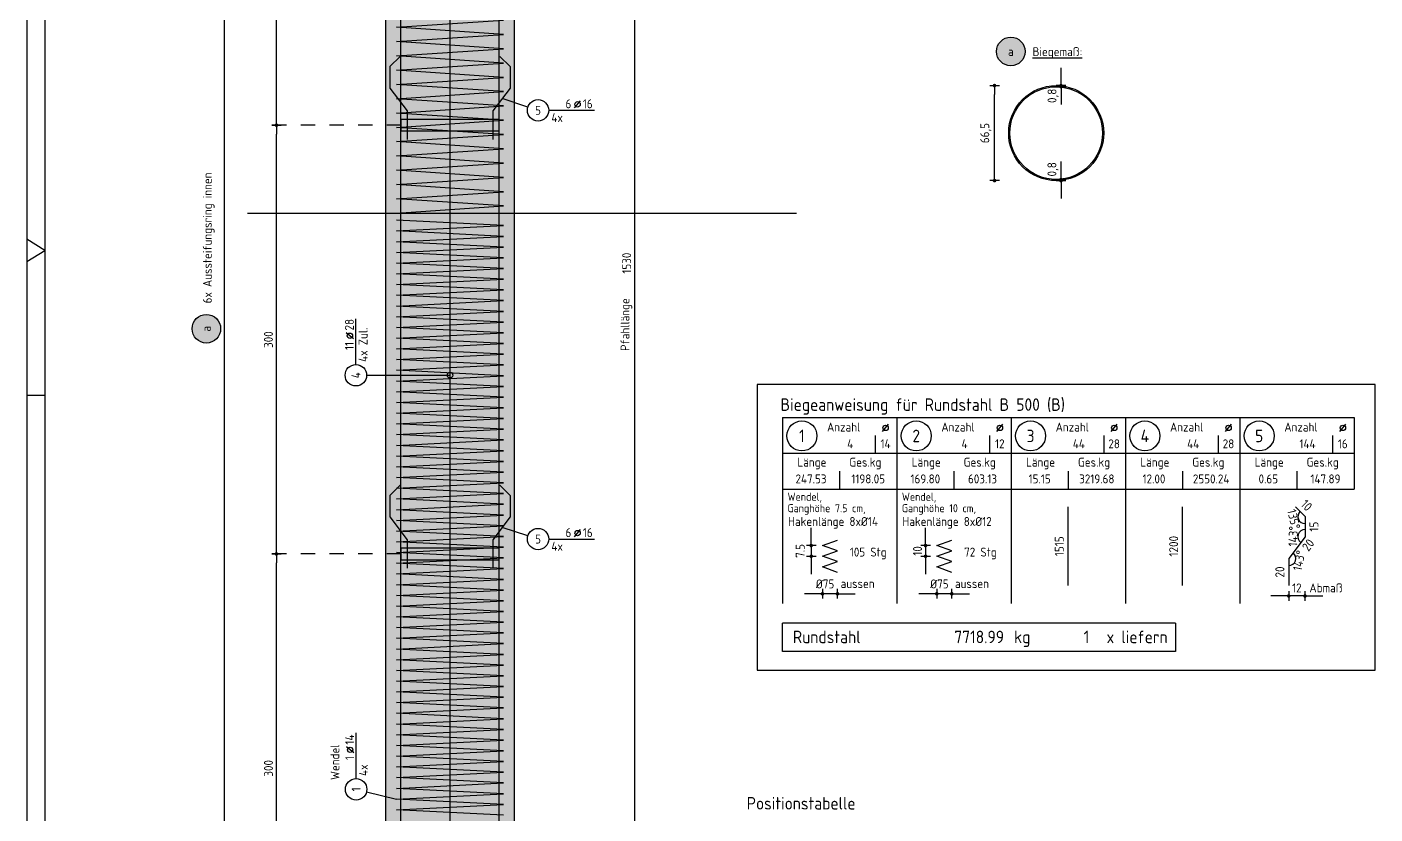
# Model space of a CAD drawing. Extents: x 20.9 to 41.2, y 12.6 to 33.7.
# Drawn here: x 20.87 to 30.3, y 19.22 to 24.72 of the extents above; entities that cross this region are included whole.
import ezdxf
from ezdxf.enums import TextEntityAlignment as Align

# ---------------------------------------------------------------- set-up
doc = ezdxf.new("R2010")
doc.units = 0
doc.header["$LTSCALE"] = 0.25
doc.linetypes.add('AUSGEZOGEN', pattern=[1000.01, 1000, 0.01])
doc.linetypes.add('DASHDOT2', pattern=[0.5, 0.25, -0.125, 0, -0.125])
for name, color, linetype in [('ACHSEN', 7, 'Continuous'), ('BETON', 7, 'Continuous'), ('grau_hell', 7, 'Continuous'), ('grau_mittel', 7, 'Continuous'), ('MASSE', 7, 'Continuous'), ('POS', 7, 'Continuous'), ('RAHMEN', 7, 'Continuous'), ('RND', 7, 'Continuous'), ('RND_BILD', 7, 'Continuous'), ('STAHL', 7, 'Continuous'), ('TEXT', 7, 'Continuous')]:
    doc.layers.add(name, color=color, linetype=linetype)
doc.layers.add('NOPLOT', color=7, linetype='Continuous', plot=False)
doc.styles.add('txt', font='isocp.shx')
doc.dimstyles.new('DOT_I', dxfattribs={"dimscale": 0.25, "dimtxt": 0.25, "dimasz": 0.25, "dimexe": 0.1, "dimexo": 0.3, "dimgap": 0.1, "dimtad": 1, "dimdec": 3, "dimzin": 3, "dimtxsty": 'txt', "dimblk": 'DOT', "dimblk1": 'DOT', "dimblk2": 'DOT', "dimsah": 1, "dimcen": 0.1, "dimse1": 1, "dimse2": 1, "dimazin": 0, "dimtfac": 1, "dimtdec": 4, "dimtix": 1, "dimtmove": 2, "dimatfit": 3, "dimfxl": 0, "dimtvp": 1, "dimtolj": 1, "dimtzin": 0, "dimarcsym": 0})

# ---------------------------------------------------------------- blocks, each defined once
blk = doc.blocks.new('DINA1')
at = {"layer": 'RAHMEN', "color": 5}
blk.add_line((2, 0.5), (83.6, 0.5), dxfattribs=at)
at = {"layer": 'RAHMEN', "color": 7, "linetype": 'Continuous'}
for p, q in [((42.05, 0.5), (41.74, 0)), ((42.36, 0), (42.05, 0.5))]:
    blk.add_line(p, q, dxfattribs=at)
at = {"layer": 'RAHMEN', "color": 7}
blk.add_line((46.1, 0), (46.1, 0.5), dxfattribs=at)
at = {"layer": 'RAHMEN'}
blk.add_line((0, 0), (84.1, 0), dxfattribs=at)
blk = doc.blocks.new('DOT')
at = {"layer": 'MASSE', "color": 7, "linetype": 'Continuous'}
for p, q in [((0, 0), (-1, 0)), ((0, 0.54), (0, -0.54))]:
    blk.add_line(p, q, dxfattribs=at)
at = {"layer": 'MASSE', "color": 7, "linetype": 'Continuous', "const_width": 0.2}
blk.add_lwpolyline([(-0.1, 0, 1), (0.1, 0, 1)], format="xyb", close=True, dxfattribs=at)
blk = doc.blocks.new('*D20')
at = {"layer": 'Defpoints', "color": 0, "linetype": 'AUSGEZOGEN', "transparency": 16777216}
for p in [(25.1193, 30.7202), (25.1193, 30.7202), (25.1193, 15.4202)]:
    blk.add_point(p, dxfattribs=at)
at = {"layer": 'MASSE', "color": 0, "linetype": 'AUSGEZOGEN', "lineweight": -2, "transparency": 16777216}
blk.add_line((25.1193, 15.4827), (25.1193, 30.6577), dxfattribs=at)
at = {"layer": 'MASSE', "color": 0, "linetype": 'AUSGEZOGEN', "lineweight": -2, "transparency": 16777216, "xscale": 0.0625, "yscale": 0.0625, "zscale": 0.0625}
for p, rotation in [((25.1193, 30.7202), 90), ((25.1193, 15.4202), 270)]:
    blk.add_blockref('DOT', p, dxfattribs=dict(at, rotation=rotation))
at = {"layer": 'MASSE', "color": 0, "linetype": 'AUSGEZOGEN', "transparency": 16777216, "insert": (25.0631, 23.0702), "char_height": 0.0625, "attachment_point": 5, "rotation": 90, "style": 'txt'}
blk.add_mtext('\\A1;1530', dxfattribs=at)
blk = doc.blocks.new('pos_ausz')
at = {"layer": 'grau_hell', "true_color": 0xfcfcfc}
blk.add_hatch(color=7, dxfattribs=at).paths.add_polyline_path([(-0.4, 0, 1), (0.4, 0, 1)])
at = {"layer": 'POS', "color": 1, "linetype": 'Continuous'}
blk.add_circle((0, 0), 0.4, dxfattribs=at)
at = {"layer": 'POS', "color": 7, "linetype": 'Continuous', "style": 'txt'}
blk.add_attdef('POSNAME', text='', height=0.25, dxfattribs=at).set_placement((0, 0), align=Align.MIDDLE)
blk.add_attdef('POSABM', (0.6, 0.05), '', height=0.25, dxfattribs=at)
blk = doc.blocks.new('*D31')
at = {"layer": 'Defpoints', "color": 0, "linetype": 'AUSGEZOGEN', "transparency": 16777216}
for p in [(22.6127, 21.0352), (22.6127, 21.0352), (22.6127, 18.0352)]:
    blk.add_point(p, dxfattribs=at)
at = {"layer": 'MASSE', "color": 0, "linetype": 'AUSGEZOGEN', "lineweight": -2, "transparency": 16777216}
blk.add_line((22.6127, 18.0977), (22.6127, 20.9727), dxfattribs=at)
at = {"layer": 'MASSE', "color": 0, "linetype": 'AUSGEZOGEN', "lineweight": -2, "transparency": 16777216, "xscale": 0.0625, "yscale": 0.0625, "zscale": 0.0625}
for p, rotation in [((22.6127, 21.0352), 90), ((22.6127, 18.0352), 270)]:
    blk.add_blockref('DOT', p, dxfattribs=dict(at, rotation=rotation))
at = {"layer": 'MASSE', "color": 0, "linetype": 'AUSGEZOGEN', "transparency": 16777216, "insert": (22.5564, 19.5352), "char_height": 0.0625, "attachment_point": 5, "rotation": 90, "style": 'txt'}
blk.add_mtext('\\A1;300', dxfattribs=at)
blk = doc.blocks.new('*D32')
at = {"layer": 'Defpoints', "color": 0, "linetype": 'AUSGEZOGEN', "transparency": 16777216}
for p in [(22.6127, 24.0352), (22.6127, 24.0352), (22.6127, 21.0352)]:
    blk.add_point(p, dxfattribs=at)
at = {"layer": 'MASSE', "color": 0, "linetype": 'AUSGEZOGEN', "lineweight": -2, "transparency": 16777216}
blk.add_line((22.6127, 21.0977), (22.6127, 23.9727), dxfattribs=at)
at = {"layer": 'MASSE', "color": 0, "linetype": 'AUSGEZOGEN', "lineweight": -2, "transparency": 16777216, "xscale": 0.0625, "yscale": 0.0625, "zscale": 0.0625}
for p, rotation in [((22.6127, 24.0352), 90), ((22.6127, 21.0352), 270)]:
    blk.add_blockref('DOT', p, dxfattribs=dict(at, rotation=rotation))
at = {"layer": 'MASSE', "color": 0, "linetype": 'AUSGEZOGEN', "transparency": 16777216, "insert": (22.5564, 22.5352), "char_height": 0.0625, "attachment_point": 5, "rotation": 90, "style": 'txt'}
blk.add_mtext('\\A1;300', dxfattribs=at)
blk = doc.blocks.new('*D33')
at = {"layer": 'Defpoints', "color": 0, "linetype": 'AUSGEZOGEN', "transparency": 16777216}
for p in [(22.6127, 27.0352), (22.6127, 27.0352), (22.6127, 24.0352)]:
    blk.add_point(p, dxfattribs=at)
at = {"layer": 'MASSE', "color": 0, "linetype": 'AUSGEZOGEN', "lineweight": -2, "transparency": 16777216}
blk.add_line((22.6127, 24.0977), (22.6127, 26.9727), dxfattribs=at)
at = {"layer": 'MASSE', "color": 0, "linetype": 'AUSGEZOGEN', "lineweight": -2, "transparency": 16777216, "xscale": 0.0625, "yscale": 0.0625, "zscale": 0.0625}
for p, rotation in [((22.6127, 27.0352), 90), ((22.6127, 24.0352), 270)]:
    blk.add_blockref('DOT', p, dxfattribs=dict(at, rotation=rotation))
at = {"layer": 'MASSE', "color": 0, "linetype": 'AUSGEZOGEN', "transparency": 16777216, "insert": (22.5564, 25.5352), "char_height": 0.0625, "attachment_point": 5, "rotation": 90, "style": 'txt'}
blk.add_mtext('\\A1;300', dxfattribs=at)
blk = doc.blocks.new('RND_LEI')
at = {"layer": 'RND', "color": 7, "linetype": 'Continuous'}
blk.add_line((1.022, 0.066), (1.19, 0.27), dxfattribs=at)
for centre, radius in [((0, 0), 0.3), ((1.106, 0.168), 0.075)]:
    blk.add_circle(centre, radius, dxfattribs=at)
at = {"layer": 'RND', "color": 7, "linetype": 'Continuous', "style": 'txt'}
blk.add_attdef('POSL', text='', height=0.25, dxfattribs=at).set_placement((0, 0), align=Align.MIDDLE)
blk.add_attdef('ANZ', text='', height=0.25, dxfattribs=at).set_placement((0.931, 0.057), align=Align.RIGHT)
for tag, p in [('DUM', (1.253, 0.057)), ('ABSTD', (1.674, 0.057)), ('POSTXT', (0.374, -0.327))]:
    blk.add_attdef(tag, p, '', height=0.25, dxfattribs=at)
blk = doc.blocks.new('*D40')
at = {"layer": 'Defpoints', "color": 0, "linetype": 'AUSGEZOGEN', "transparency": 16777216}
for p in [(28.1025, 24.3125), (28.1025, 24.3125), (28.1025, 24.3045)]:
    blk.add_point(p, dxfattribs=at)
at = {"layer": 'MASSE', "color": 0, "linetype": 'AUSGEZOGEN', "lineweight": -2, "transparency": 16777216}
for p, q in [((28.1025, 24.375), (28.1025, 24.4375)), ((28.1025, 24.3045), (28.1025, 24.3125)), ((28.1025, 24.242), (28.1025, 24.1795))]:
    blk.add_line(p, q, dxfattribs=at)
at = {"layer": 'MASSE', "color": 0, "linetype": 'AUSGEZOGEN', "lineweight": -2, "transparency": 16777216, "xscale": 0.0625, "yscale": 0.0625, "zscale": 0.0625}
for p, rotation in [((28.1025, 24.3125), 270), ((28.1025, 24.3045), 90)]:
    blk.add_blockref('DOT', p, dxfattribs=dict(at, rotation=rotation))
at = {"layer": 'MASSE', "color": 0, "linetype": 'AUSGEZOGEN', "transparency": 16777216, "insert": (28.0469, 24.2407), "char_height": 0.0625, "attachment_point": 5, "rotation": 90, "style": 'txt'}
blk.add_mtext('\\A1;0,8', dxfattribs=at)
blk = doc.blocks.new('*D41')
at = {"layer": 'Defpoints', "color": 0, "linetype": 'AUSGEZOGEN', "transparency": 16777216}
for p in [(28.1025, 23.6555), (28.1025, 23.6555), (28.1025, 23.6475)]:
    blk.add_point(p, dxfattribs=at)
at = {"layer": 'MASSE', "color": 0, "linetype": 'AUSGEZOGEN', "lineweight": -2, "transparency": 16777216}
for p, q in [((28.1025, 23.718), (28.1025, 23.7805)), ((28.1025, 23.6475), (28.1025, 23.6555)), ((28.1025, 23.585), (28.1025, 23.5225))]:
    blk.add_line(p, q, dxfattribs=at)
at = {"layer": 'MASSE', "color": 0, "linetype": 'AUSGEZOGEN', "lineweight": -2, "transparency": 16777216, "xscale": 0.0625, "yscale": 0.0625, "zscale": 0.0625}
for p, rotation in [((28.1025, 23.6555), 270), ((28.1025, 23.6475), 90)]:
    blk.add_blockref('DOT', p, dxfattribs=dict(at, rotation=rotation))
at = {"layer": 'MASSE', "color": 0, "linetype": 'AUSGEZOGEN', "transparency": 16777216, "insert": (28.0462, 23.7267), "char_height": 0.0625, "attachment_point": 5, "rotation": 90, "style": 'txt'}
blk.add_mtext('\\A1;0,8', dxfattribs=at)
blk = doc.blocks.new('*D42')
at = {"layer": 'Defpoints', "color": 0, "linetype": 'AUSGEZOGEN', "transparency": 16777216}
for p in [(27.6373, 24.3125), (27.6373, 24.3125), (27.6373, 23.6475)]:
    blk.add_point(p, dxfattribs=at)
at = {"layer": 'MASSE', "color": 0, "linetype": 'AUSGEZOGEN', "lineweight": -2, "transparency": 16777216}
blk.add_line((27.6373, 23.71), (27.6373, 24.25), dxfattribs=at)
at = {"layer": 'MASSE', "color": 0, "linetype": 'AUSGEZOGEN', "lineweight": -2, "transparency": 16777216, "xscale": 0.0625, "yscale": 0.0625, "zscale": 0.0625}
for p, rotation in [((27.6373, 24.3125), 90), ((27.6373, 23.6475), 270)]:
    blk.add_blockref('DOT', p, dxfattribs=dict(at, rotation=rotation))
at = {"layer": 'MASSE', "color": 0, "linetype": 'AUSGEZOGEN', "transparency": 16777216, "insert": (27.5764, 23.98), "char_height": 0.0625, "attachment_point": 5, "rotation": 90, "style": 'txt'}
blk.add_mtext('\\A1;66,5', dxfattribs=at)
blk = doc.blocks.new('*D46')
at = {"layer": 'Defpoints', "color": 0, "linetype": 'AUSGEZOGEN', "transparency": 16777216}
for p in [(26.4329, 20.7567), (26.4329, 20.7567), (26.5379, 20.7567)]:
    blk.add_point(p, dxfattribs=at)
at = {"layer": 'MASSE', "color": 0, "linetype": 'AUSGEZOGEN', "lineweight": -2, "transparency": 16777216}
for p, q in [((26.3704, 20.7567), (26.3079, 20.7567)), ((26.5379, 20.7567), (26.4329, 20.7567)), ((26.6004, 20.7567), (26.6629, 20.7567))]:
    blk.add_line(p, q, dxfattribs=at)
at = {"layer": 'MASSE', "color": 0, "linetype": 'AUSGEZOGEN', "lineweight": -2, "transparency": 16777216, "xscale": 0.0625, "yscale": 0.0625, "zscale": 0.0625}
blk.add_blockref('DOT', (26.4329, 20.7567), dxfattribs=at)
at = {"layer": 'MASSE', "color": 0, "linetype": 'AUSGEZOGEN', "lineweight": -2, "transparency": 16777216, "xscale": 0.0625, "yscale": 0.0625, "zscale": 0.0625, "rotation": 180}
blk.add_blockref('DOT', (26.5379, 20.7567), dxfattribs=at)
at = {"layer": 'MASSE', "color": 0, "linetype": 'AUSGEZOGEN', "transparency": 16777216, "insert": (26.4515, 20.8254), "char_height": 0.0625, "attachment_point": 5, "style": 'txt'}
blk.add_mtext('\\A1;%%C75', dxfattribs=at)
blk = doc.blocks.new('*D47')
at = {"layer": 'Defpoints', "color": 0, "linetype": 'AUSGEZOGEN', "transparency": 16777216}
for p in [(26.3547, 21.0941), (26.3547, 21.0191), (26.3547, 21.0191)]:
    blk.add_point(p, dxfattribs=at)
at = {"layer": 'MASSE', "color": 0, "linetype": 'AUSGEZOGEN', "lineweight": -2, "transparency": 16777216}
for p, q in [((26.3547, 21.1566), (26.3547, 21.2191)), ((26.3547, 21.0941), (26.3547, 21.0191)), ((26.3547, 20.9566), (26.3547, 20.8941))]:
    blk.add_line(p, q, dxfattribs=at)
at = {"layer": 'MASSE', "color": 0, "linetype": 'AUSGEZOGEN', "lineweight": -2, "transparency": 16777216, "xscale": 0.0625, "yscale": 0.0625, "zscale": 0.0625}
for p, rotation in [((26.3547, 21.0941), 270), ((26.3547, 21.0191), 90)]:
    blk.add_blockref('DOT', p, dxfattribs=dict(at, rotation=rotation))
at = {"layer": 'MASSE', "color": 0, "linetype": 'AUSGEZOGEN', "transparency": 16777216, "insert": (26.2775, 21.0566), "char_height": 0.0625, "attachment_point": 5, "rotation": 90, "style": 'txt'}
blk.add_mtext('\\A1;7.5', dxfattribs=at)
blk = doc.blocks.new('*D48')
at = {"layer": 'Defpoints', "color": 0, "linetype": 'AUSGEZOGEN', "transparency": 16777216}
for p in [(27.2329, 20.7567), (27.2329, 20.7567), (27.3379, 20.7567)]:
    blk.add_point(p, dxfattribs=at)
at = {"layer": 'MASSE', "color": 0, "linetype": 'AUSGEZOGEN', "lineweight": -2, "transparency": 16777216}
for p, q in [((27.1704, 20.7567), (27.1079, 20.7567)), ((27.3379, 20.7567), (27.2329, 20.7567)), ((27.4004, 20.7567), (27.4629, 20.7567))]:
    blk.add_line(p, q, dxfattribs=at)
at = {"layer": 'MASSE', "color": 0, "linetype": 'AUSGEZOGEN', "lineweight": -2, "transparency": 16777216, "xscale": 0.0625, "yscale": 0.0625, "zscale": 0.0625}
blk.add_blockref('DOT', (27.2329, 20.7567), dxfattribs=at)
at = {"layer": 'MASSE', "color": 0, "linetype": 'AUSGEZOGEN', "lineweight": -2, "transparency": 16777216, "xscale": 0.0625, "yscale": 0.0625, "zscale": 0.0625, "rotation": 180}
blk.add_blockref('DOT', (27.3379, 20.7567), dxfattribs=at)
at = {"layer": 'MASSE', "color": 0, "linetype": 'AUSGEZOGEN', "transparency": 16777216, "insert": (27.2515, 20.8254), "char_height": 0.0625, "attachment_point": 5, "style": 'txt'}
blk.add_mtext('\\A1;%%C75', dxfattribs=at)
blk = doc.blocks.new('*D49')
at = {"layer": 'Defpoints', "color": 0, "linetype": 'AUSGEZOGEN', "transparency": 16777216}
for p in [(27.1547, 21.0941), (27.1547, 21.0191), (27.1547, 21.0191)]:
    blk.add_point(p, dxfattribs=at)
at = {"layer": 'MASSE', "color": 0, "linetype": 'AUSGEZOGEN', "lineweight": -2, "transparency": 16777216}
for p, q in [((27.1547, 21.1566), (27.1547, 21.2191)), ((27.1547, 21.0941), (27.1547, 21.0191)), ((27.1547, 20.9566), (27.1547, 20.8941))]:
    blk.add_line(p, q, dxfattribs=at)
at = {"layer": 'MASSE', "color": 0, "linetype": 'AUSGEZOGEN', "lineweight": -2, "transparency": 16777216, "xscale": 0.0625, "yscale": 0.0625, "zscale": 0.0625}
for p, rotation in [((27.1547, 21.0941), 270), ((27.1547, 21.0191), 90)]:
    blk.add_blockref('DOT', p, dxfattribs=dict(at, rotation=rotation))
at = {"layer": 'MASSE', "color": 0, "linetype": 'AUSGEZOGEN', "transparency": 16777216, "insert": (27.0985, 21.0566), "char_height": 0.0625, "attachment_point": 5, "rotation": 90, "style": 'txt'}
blk.add_mtext('\\A1;10', dxfattribs=at)
blk = doc.blocks.new('*D50')
at = {"layer": 'Defpoints', "color": 0, "linetype": 'AUSGEZOGEN', "transparency": 16777216}
for p in [(29.7765, 21.331), (29.7746, 21.2622), (29.81, 21.2975), (29.81, 21.2265)]:
    blk.add_point(p, dxfattribs=at)
at = {"layer": 'RND_BILD', "color": 0, "linetype": 'AUSGEZOGEN', "lineweight": -2, "transparency": 16777216}
blk.add_arc((29.81, 21.2975), 0.05, 135, 270, dxfattribs=at)
at = {"layer": 'RND_BILD', "color": 0, "linetype": 'AUSGEZOGEN', "transparency": 16777216, "insert": (29.7313, 21.2787), "char_height": 0.0625, "attachment_point": 5, "rotation": 283.4686, "style": 'txt'}
blk.add_mtext('\\A1;135°', dxfattribs=at)
blk = doc.blocks.new('*D51')
at = {"layer": 'Defpoints', "color": 0, "linetype": 'AUSGEZOGEN', "transparency": 16777216}
for p in [(29.81, 21.2265), (29.773, 21.1891), (29.81, 21.1555), (29.7531, 21.0797)]:
    blk.add_point(p, dxfattribs=at)
at = {"layer": 'RND_BILD', "color": 0, "linetype": 'AUSGEZOGEN', "lineweight": -2, "transparency": 16777216}
blk.add_arc((29.81, 21.1555), 0.05, 90, 233.1301, dxfattribs=at)
at = {"layer": 'RND_BILD', "color": 0, "linetype": 'AUSGEZOGEN', "transparency": 16777216, "insert": (29.7271, 21.1589), "char_height": 0.0625, "attachment_point": 5, "rotation": 87.60721, "style": 'txt'}
blk.add_mtext('\\A1;143°', dxfattribs=at)
blk = doc.blocks.new('*D52')
at = {"layer": 'Defpoints', "color": 0, "linetype": 'AUSGEZOGEN', "transparency": 16777216}
for p in [(29.7531, 21.0797), (29.6963, 21.0039), (29.7333, 20.9703), (29.6963, 20.9092)]:
    blk.add_point(p, dxfattribs=at)
at = {"layer": 'RND_BILD', "color": 0, "linetype": 'AUSGEZOGEN', "lineweight": -2, "transparency": 16777216}
blk.add_arc((29.6963, 21.0039), 0.05, 270, 53.1301, dxfattribs=at)
at = {"layer": 'RND_BILD', "color": 0, "linetype": 'AUSGEZOGEN', "transparency": 16777216, "insert": (29.7684, 20.9891), "char_height": 0.0625, "attachment_point": 5, "rotation": 78.39809, "style": 'txt'}
blk.add_mtext('\\A1;143°', dxfattribs=at)
blk = doc.blocks.new('*D53')
at = {"layer": 'Defpoints', "color": 0, "linetype": 'AUSGEZOGEN', "transparency": 16777216}
for p in [(29.6963, 20.7414), (29.6963, 20.7414), (29.81, 20.7414)]:
    blk.add_point(p, dxfattribs=at)
at = {"layer": 'MASSE', "color": 0, "linetype": 'AUSGEZOGEN', "lineweight": -2, "transparency": 16777216}
for p, q in [((29.6338, 20.7414), (29.5713, 20.7414)), ((29.81, 20.7414), (29.6963, 20.7414)), ((29.8725, 20.7414), (29.935, 20.7414))]:
    blk.add_line(p, q, dxfattribs=at)
at = {"layer": 'MASSE', "color": 0, "linetype": 'AUSGEZOGEN', "lineweight": -2, "transparency": 16777216, "xscale": 0.0625, "yscale": 0.0625, "zscale": 0.0625}
blk.add_blockref('DOT', (29.6963, 20.7414), dxfattribs=at)
at = {"layer": 'MASSE', "color": 0, "linetype": 'AUSGEZOGEN', "lineweight": -2, "transparency": 16777216, "xscale": 0.0625, "yscale": 0.0625, "zscale": 0.0625, "rotation": 180}
blk.add_blockref('DOT', (29.81, 20.7414), dxfattribs=at)
at = {"layer": 'MASSE', "color": 0, "linetype": 'AUSGEZOGEN', "transparency": 16777216, "insert": (29.7531, 20.7977), "char_height": 0.0625, "attachment_point": 5, "style": 'txt'}
blk.add_mtext('\\A1;12', dxfattribs=at)
blk = doc.blocks.new('RND_LIS2')
at = {"layer": 'RND', "color": 3, "linetype": 'Continuous'}
for p, q in [((0, 0), (0, -5.2)), ((0, 0), (3.2, 0)), ((3.2, 0), (3.2, -2)), ((2.6, -0.503), (2.6, -1)), ((0, -1), (3.2, -1)), ((1.6, -1.503), (1.6, -2)), ((0, -2), (3.2, -2))]:
    blk.add_line(p, q, dxfattribs=at)
at = {"layer": 'RND', "color": 7, "linetype": 'Continuous'}
blk.add_line((2.805, -0.39), (2.973, -0.186), dxfattribs=at)
at = {"layer": 'RND', "color": 1, "linetype": 'Continuous'}
blk.add_circle((0.545, -0.513), 0.42, dxfattribs=at)
at = {"layer": 'RND', "color": 7, "linetype": 'Continuous'}
blk.add_circle((2.889, -0.288), 0.075, dxfattribs=at)
at = {"layer": 'RND', "color": 7, "linetype": 'Continuous', "style": 'txt'}
for s, p in [('Anzahl', (1.249, -0.391)), ('Länge', (0.42, -1.373)), ('Ges.kg', (1.872, -1.373))]:
    blk.add_text(s, height=0.25, dxfattribs=at).set_placement(p)
at = {"layer": 'RND', "color": 1, "linetype": 'Continuous', "style": 'txt'}
blk.add_attdef('POS1', text='', height=0.35, dxfattribs=at).set_placement((0.545, -0.513), align=Align.MIDDLE)
at = {"layer": 'RND', "color": 7, "linetype": 'Continuous', "style": 'txt'}
for tag, p in [('STK1', (1.897, -0.859)), ('DS1', (2.885, -0.859)), ('LANG1', (0.8, -1.841)), ('GEW', (2.4, -1.841))]:
    blk.add_attdef(tag, text='', height=0.25, dxfattribs=at).set_placement(p, align=Align.CENTER)
blk = doc.blocks.new('RND_SUM')
at = {"layer": 'RND', "color": 5, "linetype": 'Continuous'}
for p, q in [((0, 0), (0, 0.8)), ((11, 0.8), (0, 0.8)), ((11, 0.8), (11, 0)), ((11, 0), (0, 0))]:
    blk.add_line(p, q, dxfattribs=at)
at = {"layer": 'RND', "color": 1, "linetype": 'Continuous', "style": 'txt'}
for s, p in [('Rundstahl', (0.292, 0.235)), ('kg', (6.483, 0.235))]:
    blk.add_text(s, height=0.35, dxfattribs=at).set_placement(p)
blk.add_text('x liefern', height=0.35, dxfattribs=at).set_placement((10.784, 0.235), align=Align.RIGHT)
for tag, p in [('RND-S', (6.203, 0.235)), ('RND-Z', (8.59, 0.235))]:
    blk.add_attdef(tag, text='', height=0.35, dxfattribs=at).set_placement(p, align=Align.RIGHT)

msp = doc.modelspace()

# ---------------------------------------------------------------- hatches: boundary and pattern name
at = {"layer": 'grau_mittel'}
msp.add_hatch(color=61, dxfattribs=at).paths.add_polyline_path([(23.3769, 15.4202), (24.2769, 15.4202), (24.2769, 30.7202), (23.3769, 30.7202)])

# ---------------------------------------------------------------- linework, layer by layer
at = {"layer": 'ACHSEN', "color": 102, "linetype": 'DASHDOT2'}
for p, q in [((23.4839, 24.0352), (22.6127, 24.0352)), ((23.4839, 21.0352), (22.6127, 21.0352))]:
    msp.add_line(p, q, dxfattribs=at)
at = {"layer": 'BETON', "color": 6, "linetype": 'AUSGEZOGEN'}
for p, q in [((23.3769, 15.4202), (23.3769, 30.7202)), ((24.2769, 30.7202), (24.2769, 15.4202))]:
    msp.add_line(p, q, dxfattribs=at)
at = {"layer": 'NOPLOT', "color": 191, "linetype": 'AUSGEZOGEN'}
msp.add_line((22.4103, 23.4202), (26.2508, 23.4202), dxfattribs=at)
at = {"layer": 'POS', "color": 1, "linetype": 'AUSGEZOGEN'}
for centre in [(27.7513, 24.5511), (22.1219, 22.611)]:
    msp.add_circle(centre, 0.1, dxfattribs=at)
at = {"layer": 'RND', "color": 102, "linetype": 'AUSGEZOGEN'}
for p, q in [((24.3715, 24.1619), (24.1916, 24.2215)), ((23.2432, 22.2858), (23.8269, 22.2858)), ((24.3715, 21.1619), (24.1916, 21.2215)), ((23.2431, 19.3708), (23.4519, 19.3202))]:
    msp.add_line(p, q, dxfattribs=at)
at = {"layer": 'RND', "color": 7, "linetype": 'AUSGEZOGEN'}
for p, q in [((24.5181, 24.1394), (24.8381, 24.1394)), ((23.1682, 22.3608), (23.1682, 22.6808)), ((24.5181, 21.1394), (24.8381, 21.1394)), ((23.1702, 19.4634), (23.1702, 19.7834))]:
    msp.add_line(p, q, dxfattribs=at)
at = {"layer": 'RND', "color": 1, "linetype": 'AUSGEZOGEN'}
for p, q in [((26.4329, 21.0941), (26.5379, 21.1316)), ((27.2329, 21.0941), (27.3379, 21.1316)), ((26.5379, 21.0566), (26.4329, 21.0941)), ((26.4329, 21.0191), (26.5379, 21.0566)), ((27.3379, 21.0566), (27.2329, 21.0941)), ((27.2329, 21.0191), (27.3379, 21.0566)), ((26.5379, 20.9816), (26.4329, 21.0191)), ((26.4329, 20.9441), (26.5379, 20.9816)), ((26.5379, 20.9066), (26.4329, 20.9441)), ((27.3379, 20.9816), (27.2329, 21.0191)), ((27.2329, 20.9441), (27.3379, 20.9816)), ((27.3379, 20.9066), (27.2329, 20.9441))]:
    msp.add_line(p, q, dxfattribs=at)
at = {"layer": 'RND', "color": 102, "linetype": 'AUSGEZOGEN'}
msp.add_lwpolyline([(22.2488, 15.4202), (22.2488, 30.7202)], dxfattribs=at)
at = {"layer": 'RND', "color": 1, "linetype": 'AUSGEZOGEN'}
for points in [[(23.4839, 15.4952), (23.4839, 30.6452)], [(24.1699, 15.4952), (24.1699, 30.6452)], [(23.8269, 15.4952), (23.8269, 27.4952)], [(23.4519, 23.4202), (24.2019, 23.4702), (23.4519, 23.5202), (24.2019, 23.5702), (23.4519, 23.6202), (24.2019, 23.6702), (23.4519, 23.7202), (24.2019, 23.7702), (23.4519, 23.8202), (24.2019, 23.8702), (23.4519, 23.9202), (24.2019, 23.9702), (23.4519, 24.0202), (24.2019, 24.0702), (23.4519, 24.1202), (24.2019, 24.1702), (23.4519, 24.2202), (24.2019, 24.2702), (23.4519, 24.3202), (24.2019, 24.3702), (23.4519, 24.4202), (24.2019, 24.4702), (23.4519, 24.5202), (24.2019, 24.5702), (23.4519, 24.6202), (24.2019, 24.6702), (23.4519, 24.7202), (24.2019, 24.7702)], [(23.4776, 24.5159), (23.4069, 24.4452), (23.4069, 24.2952), (23.5269, 24.1352), (23.5269, 23.9352)], [(24.1762, 24.5159), (24.2469, 24.4452), (24.2469, 24.2952), (24.1269, 24.1352), (24.1269, 23.9352)], [(24.2019, 19.2077), (23.4519, 19.2452), (24.2019, 19.2827), (23.4519, 19.3202), (24.2019, 19.3577), (23.4519, 19.3952), (24.2019, 19.4327), (23.4519, 19.4702), (24.2019, 19.5077), (23.4519, 19.5452), (24.2019, 19.5827), (23.4519, 19.6202), (24.2019, 19.6577), (23.4519, 19.6952), (24.2019, 19.7327), (23.4519, 19.7702), (24.2019, 19.8077), (23.4519, 19.8452), (24.2019, 19.8827), (23.4519, 19.9202), (24.2019, 19.9577), (23.4519, 19.9952), (24.2019, 20.0327), (23.4519, 20.0702), (24.2019, 20.1077), (23.4519, 20.1452), (24.2019, 20.1827), (23.4519, 20.2202), (24.2019, 20.2577), (23.4519, 20.2952), (24.2019, 20.3327), (23.4519, 20.3702), (24.2019, 20.4077), (23.4519, 20.4452), (24.2019, 20.4827), (23.4519, 20.5202), (24.2019, 20.5577), (23.4519, 20.5952), (24.2019, 20.6327), (23.4519, 20.6702), (24.2019, 20.7077), (23.4519, 20.7452), (24.2019, 20.7827), (23.4519, 20.8202), (24.2019, 20.8577), (23.4519, 20.8952), (24.2019, 20.9327), (23.4519, 20.9702), (24.2019, 21.0077), (23.4519, 21.0452), (24.2019, 21.0827), (23.4519, 21.1202), (24.2019, 21.1577), (23.4519, 21.1952), (24.2019, 21.2327), (23.4519, 21.2702), (24.2019, 21.3077), (23.4519, 21.3452), (24.2019, 21.3827), (23.4519, 21.4202), (24.2019, 21.4577), (23.4519, 21.4952), (24.2019, 21.5327), (23.4519, 21.5702), (24.2019, 21.6077), (23.4519, 21.6452), (24.2019, 21.6827), (23.4519, 21.7202), (24.2019, 21.7577), (23.4519, 21.7952), (24.2019, 21.8327), (23.4519, 21.8702), (24.2019, 21.9077), (23.4519, 21.9452), (24.2019, 21.9827), (23.4519, 22.0202), (24.2019, 22.0577), (23.4519, 22.0952), (24.2019, 22.1327), (23.4519, 22.1702), (24.2019, 22.2077), (23.4519, 22.2452), (24.2019, 22.2827), (23.4519, 22.3202), (24.2019, 22.3577), (23.4519, 22.3952), (24.2019, 22.4327), (23.4519, 22.4702), (24.2019, 22.5077), (23.4519, 22.5452), (24.2019, 22.5827), (23.4519, 22.6202), (24.2019, 22.6577), (23.4519, 22.6952), (24.2019, 22.7327), (23.4519, 22.7702), (24.2019, 22.8077), (23.4519, 22.8452), (24.2019, 22.8827), (23.4519, 22.9202), (24.2019, 22.9577), (23.4519, 22.9952), (24.2019, 23.0327), (23.4519, 23.0702), (24.2019, 23.1077), (23.4519, 23.1452), (24.2019, 23.1827), (23.4519, 23.2202), (24.2019, 23.2577), (23.4519, 23.2952), (24.2019, 23.3327), (23.4519, 23.3702)], [(23.4776, 21.5159), (23.4069, 21.4452), (23.4069, 21.2952), (23.5269, 21.1352), (23.5269, 20.9352)], [(24.1762, 21.5159), (24.2469, 21.4452), (24.2469, 21.2952), (24.1269, 21.1352), (24.1269, 20.9352)]]:
    msp.add_lwpolyline(points, dxfattribs=at)
at = {"layer": 'RND', "color": 7, "linetype": 'AUSGEZOGEN'}
msp.add_circle((23.8269, 22.2858), 0.02, dxfattribs=at)
at = {"layer": 'RND_BILD', "color": 1, "linetype": 'AUSGEZOGEN'}
for points in [[(28.1531, 20.8145), (28.1531, 21.3645)], [(28.9531, 20.8145), (28.9531, 21.3645)], [(29.743, 21.3645), (29.81, 21.2975), (29.81, 21.1555), (29.6963, 21.0039), (29.6963, 20.8145)]]:
    msp.add_lwpolyline(points, dxfattribs=at)
at = {"layer": 'STAHL', "color": 102, "linetype": 'AUSGEZOGEN'}
for points in [[(23.4839, 23.9952), (24.1699, 23.9952), (24.1699, 24.0752), (23.4839, 24.0752)], [(23.4839, 20.9952), (24.1699, 20.9952), (24.1699, 21.0752), (23.4839, 21.0752)]]:
    msp.add_lwpolyline(points, close=True, dxfattribs=at)
for radius in [0.3325, 0.3245]:
    msp.add_circle((28.0688, 23.98), radius, dxfattribs=at)
at = {"layer": 'TEXT', "color": 1, "linetype": 'AUSGEZOGEN'}
msp.add_lwpolyline([(25.9766, 20.2222), (30.3, 20.2222), (30.3, 22.2214), (25.9766, 22.2214)], close=True, dxfattribs=at)

# ---------------------------------------------------------------- block references
at = {"layer": 'POS', "color": 7, "linetype": 'AUSGEZOGEN', "xscale": 0.25, "yscale": 0.25, "zscale": 0.25}
msp.add_blockref('pos_ausz', (27.7513, 24.5511), dxfattribs=at).add_auto_attribs({'POSNAME': 'a'})
at = {"layer": 'POS', "color": 7, "linetype": 'AUSGEZOGEN', "xscale": 0.25, "yscale": 0.25, "zscale": 0.25, "rotation": 90}
msp.add_blockref('pos_ausz', (22.1219, 22.611), dxfattribs=at).add_auto_attribs({'POSNAME': 'a'})
at = {"layer": 'RAHMEN', "xscale": 0.25, "yscale": 0.25, "zscale": 0.25, "rotation": 270}
msp.add_blockref('DINA1', (20.8666, 33.6718), dxfattribs=at)
at = {"layer": 'RND', "color": 7, "linetype": 'AUSGEZOGEN', "xscale": 0.25, "yscale": 0.25, "zscale": 0.25}
for p in [(24.4431, 24.1394), (24.4431, 21.1394)]:
    msp.add_blockref('RND_LEI', p, dxfattribs=at).add_auto_attribs({'POSL': '5', 'DUM': '16', 'ANZ': '6', 'POSTXT': '4x'})
at = {"layer": 'RND', "color": 7, "linetype": 'AUSGEZOGEN', "xscale": 0.25, "yscale": 0.25, "zscale": 0.25, "rotation": 90}
for p, values in [((23.1682, 22.2858), {'POSL': '4', 'DUM': '28', 'ANZ': '11', 'POSTXT': '4x Zul.'}), ((23.1702, 19.3884), {'POSL': '1', 'DUM': '14', 'ANZ': '1', 'POSTXT': '4x'})]:
    msp.add_blockref('RND_LEI', p, dxfattribs=at).add_auto_attribs(values)
at = {"layer": 'RND_BILD', "color": 6, "linetype": 'AUSGEZOGEN', "xscale": 0.25, "yscale": 0.25, "zscale": 0.25}
msp.add_blockref('RND_LIS2', (26.1531, 21.9895), dxfattribs=at).add_auto_attribs({'POS1': '1', 'STK1': '4', 'DS1': '14', 'LANG1': '247.53', 'GEW': '1198.05'})
at = {"layer": 'RND_BILD', "color": 7, "linetype": 'AUSGEZOGEN', "xscale": 0.25, "yscale": 0.25, "zscale": 0.25}
for name, p, values in [('RND_LIS2', (26.9531, 21.9895), {'POS1': '2', 'STK1': '4', 'DS1': '12', 'LANG1': '169.80', 'GEW': '603.13'}), ('RND_LIS2', (27.7531, 21.9895), {'POS1': '3', 'STK1': '44', 'DS1': '28', 'LANG1': '15.15', 'GEW': '3219.68'}), ('RND_LIS2', (28.5531, 21.9895), {'POS1': '4', 'STK1': '44', 'DS1': '28', 'LANG1': '12.00', 'GEW': '2550.24'}), ('RND_LIS2', (29.3531, 21.9895), {'POS1': '5', 'STK1': '144', 'DS1': '16', 'LANG1': '0.65', 'GEW': '147.89'}), ('RND_SUM', (26.1531, 20.3522), {'RND-S': '7718.99', 'RND-Z': '1'})]:
    msp.add_blockref(name, p, dxfattribs=at).add_auto_attribs(values)

# ---------------------------------------------------------------- texts
at = {"layer": 'RND', "color": 7, "linetype": 'AUSGEZOGEN', "style": 'txt'}
for s, p in [('Wendel, ', (26.1888, 21.4075)), ('Wendel, ', (26.9888, 21.4075)), ('Ganghöhe 7.5 cm,', (26.1888, 21.3273)), ('Ganghöhe 10 cm,', (26.9888, 21.3273))]:
    msp.add_text(s, height=0.05625, dxfattribs=at).set_placement(p)
at = {"layer": 'RND_BILD', "color": 7, "linetype": 'AUSGEZOGEN', "style": 'txt'}
for s, rotation, p in [('10', 315, (29.8207, 21.3752)), ('15', 90, (29.8725, 21.2265)), ('1515', 90, (28.0906, 21.0895)), ('1200', 90, (28.8906, 21.0895)), ('20', 53.1301, (29.832, 21.0978)), ('20', 90, (29.6338, 20.9092))]:
    msp.add_text(s, height=0.063, rotation=rotation, dxfattribs=at).set_placement(p, align=Align.MIDDLE)
for s, p in [('Hakenlänge 8x%%C14', (26.1921, 21.2311)), ('Hakenlänge 8x%%C12', (26.9921, 21.2311)), ('105 Stg', (26.6247, 21.0171)), ('72 Stg', (27.4247, 21.0171))]:
    msp.add_text(s, height=0.0625, dxfattribs=at).set_placement(p)
at = {"layer": 'TEXT', "color": 7, "linetype": 'AUSGEZOGEN', "style": 'txt'}
for s, p in [('%%UBiegemaß:', (27.9038, 24.5186)), ('aussen', (26.5603, 20.7968)), ('aussen', (27.3603, 20.7968)), ('Abmaß', (29.8409, 20.7666))]:
    msp.add_text(s, height=0.0625, dxfattribs=at).set_placement(p)
at = {"layer": 'TEXT', "color": 7, "linetype": 'DASHDOT2', "style": 'txt'}
msp.add_text('6x Aussteifungsring innen', height=0.0625, rotation=90, dxfattribs=at).set_placement((22.1601, 22.7885))
at = {"layer": 'TEXT', "color": 7, "linetype": 'AUSGEZOGEN', "style": 'txt'}
for s, p in [('Pfahllänge', (25.0828, 22.4553)), ('Wendel', (23.0528, 19.4537))]:
    msp.add_text(s, height=0.0625, rotation=90, dxfattribs=at).set_placement(p)
at = {"layer": 'TEXT', "color": 1, "linetype": 'AUSGEZOGEN', "style": 'txt'}
for s, p in [('Biegeanweisung für Rundstahl B 500 (B)', (26.1398, 22.0367)), ('Positionstabelle', (25.9034, 19.2471))]:
    msp.add_text(s, height=0.0875, dxfattribs=at).set_placement(p)

# ---------------------------------------------------------------- dimensions: what is measured, and where the dimension line sits
at = {"layer": 'MASSE', "color": 7, "linetype": 'AUSGEZOGEN'}
for base, p1, p2, override, picture, middle in [((25.1193, 30.7202), (25.1193, 15.4202), (25.1193, 30.7202), {"dimdec": 0, "dimlfac": 100}, '*D20', (25.0631, 23.0702)), ((22.6127, 27.0352), (22.6127, 24.0352), (22.6127, 27.0352), {"dimdec": 0, "dimlfac": 100}, '*D33', (22.5564, 25.5352)), ((27.6373, 24.3125), (27.6373, 23.6475), (27.6373, 24.3125), {"dimscale": 0.25, "dimdec": 1, "dimlfac": 100}, '*D42', (27.5764, 23.98)), ((22.6127, 24.0352), (22.6127, 21.0352), (22.6127, 24.0352), {"dimdec": 0, "dimlfac": 100}, '*D32', (22.5564, 22.5352)), ((22.6127, 21.0352), (22.6127, 18.0352), (22.6127, 21.0352), {"dimdec": 0, "dimlfac": 100}, '*D31', (22.5564, 19.5352))]:
    dim = msp.add_linear_dim(base=base, p1=p1, p2=p2, angle=90, dimstyle='DOT_I', override=override, dxfattribs=at)
    dim.commit()
    dim.dimension.update_dxf_attribs({"geometry": picture, "text_midpoint": middle})
for base, p1, p2, picture, middle in [((28.1025, 24.3125), (28.1025, 24.3045), (28.1025, 24.3125), '*D40', (28.0469, 24.2407)), ((28.1025, 23.6555), (28.1025, 23.6475), (28.1025, 23.6555), '*D41', (28.0462, 23.7267))]:
    dim = msp.add_linear_dim(base=base, p1=p1, p2=p2, angle=90, dimstyle='DOT_I', override={"dimscale": 0.25, "dimdec": 1, "dimlfac": 100}, dxfattribs=at)
    dim.commit()
    dim.dimension.update_dxf_attribs({"geometry": picture, "text_midpoint": middle, "dimtype": 160})
dim = msp.add_linear_dim(base=(26.3547, 21.0191), p1=(26.3547, 21.0941), p2=(26.3547, 21.0191), angle=90, text='7.5', dimstyle='DOT_I', override={"dimdec": 1, "dimlfac": 100}, dxfattribs=at)
dim.commit()
dim.dimension.update_dxf_attribs({"geometry": '*D47', "text_midpoint": (26.2775, 21.0566), "dimtype": 160})
dim = msp.add_linear_dim(base=(27.1547, 21.0191), p1=(27.1547, 21.0941), p2=(27.1547, 21.0191), angle=90, text='10', dimstyle='DOT_I', override={"dimscale": 0.25, "dimdec": 1, "dimlfac": 100}, dxfattribs=at)
dim.commit()
dim.dimension.update_dxf_attribs({"geometry": '*D49', "text_midpoint": (27.0985, 21.0566)})
for base, p1, p2, picture, middle in [((26.4329, 20.7567), (26.5379, 20.7567), (26.4329, 20.7567), '*D46', (26.4515, 20.8254)), ((27.2329, 20.7567), (27.3379, 20.7567), (27.2329, 20.7567), '*D48', (27.2515, 20.8254))]:
    dim = msp.add_linear_dim(base=base, p1=p1, p2=p2, text='%%C75', dimstyle='DOT_I', override={"dimscale": 0.25, "dimdec": 1, "dimlfac": 100}, dxfattribs=at)
    dim.commit()
    dim.dimension.update_dxf_attribs({"geometry": picture, "text_midpoint": middle, "dimtype": 160})
dim = msp.add_linear_dim(base=(29.6963, 20.7414), p1=(29.81, 20.7414), p2=(29.6963, 20.7414), text='12', dimstyle='DOT_I', override={"dimscale": 0.25, "dimdec": 1, "dimlfac": 100}, dxfattribs=at)
dim.commit()
dim.dimension.update_dxf_attribs({"geometry": '*D53', "text_midpoint": (29.7531, 20.7977)})
at = {"layer": 'RND_BILD', "color": 7, "linetype": 'AUSGEZOGEN'}
for base, center, p1, p2, override, picture, middle in [((29.7746, 21.2622), (29.81, 21.2975), (29.81, 21.2265), (29.7765, 21.331), {"dimscale": 0.25, "dimdec": 0, "dimlfac": 100, "dimadec": 0}, '*D50', (29.7313, 21.2787)), ((29.773, 21.1891), (29.81, 21.1555), (29.7531, 21.0797), (29.81, 21.2265), {"dimscale": 0.25, "dimdec": 1, "dimlfac": 100, "dimadec": 0}, '*D51', (29.7271, 21.1589)), ((29.7333, 20.9703), (29.6963, 21.0039), (29.6963, 20.9092), (29.7531, 21.0797), {"dimscale": 0.25, "dimdec": 0, "dimlfac": 100, "dimadec": 0}, '*D52', (29.7684, 20.9891))]:
    dim = msp.add_angular_dim_3p(base=base, center=center, p1=p1, p2=p2, dimstyle='DOT_I', override=override, dxfattribs=at)
    dim.commit()
    dim.dimension.update_dxf_attribs({"geometry": picture, "text_midpoint": middle, "dimtype": 165})

doc.saveas('drawing.dxf')
